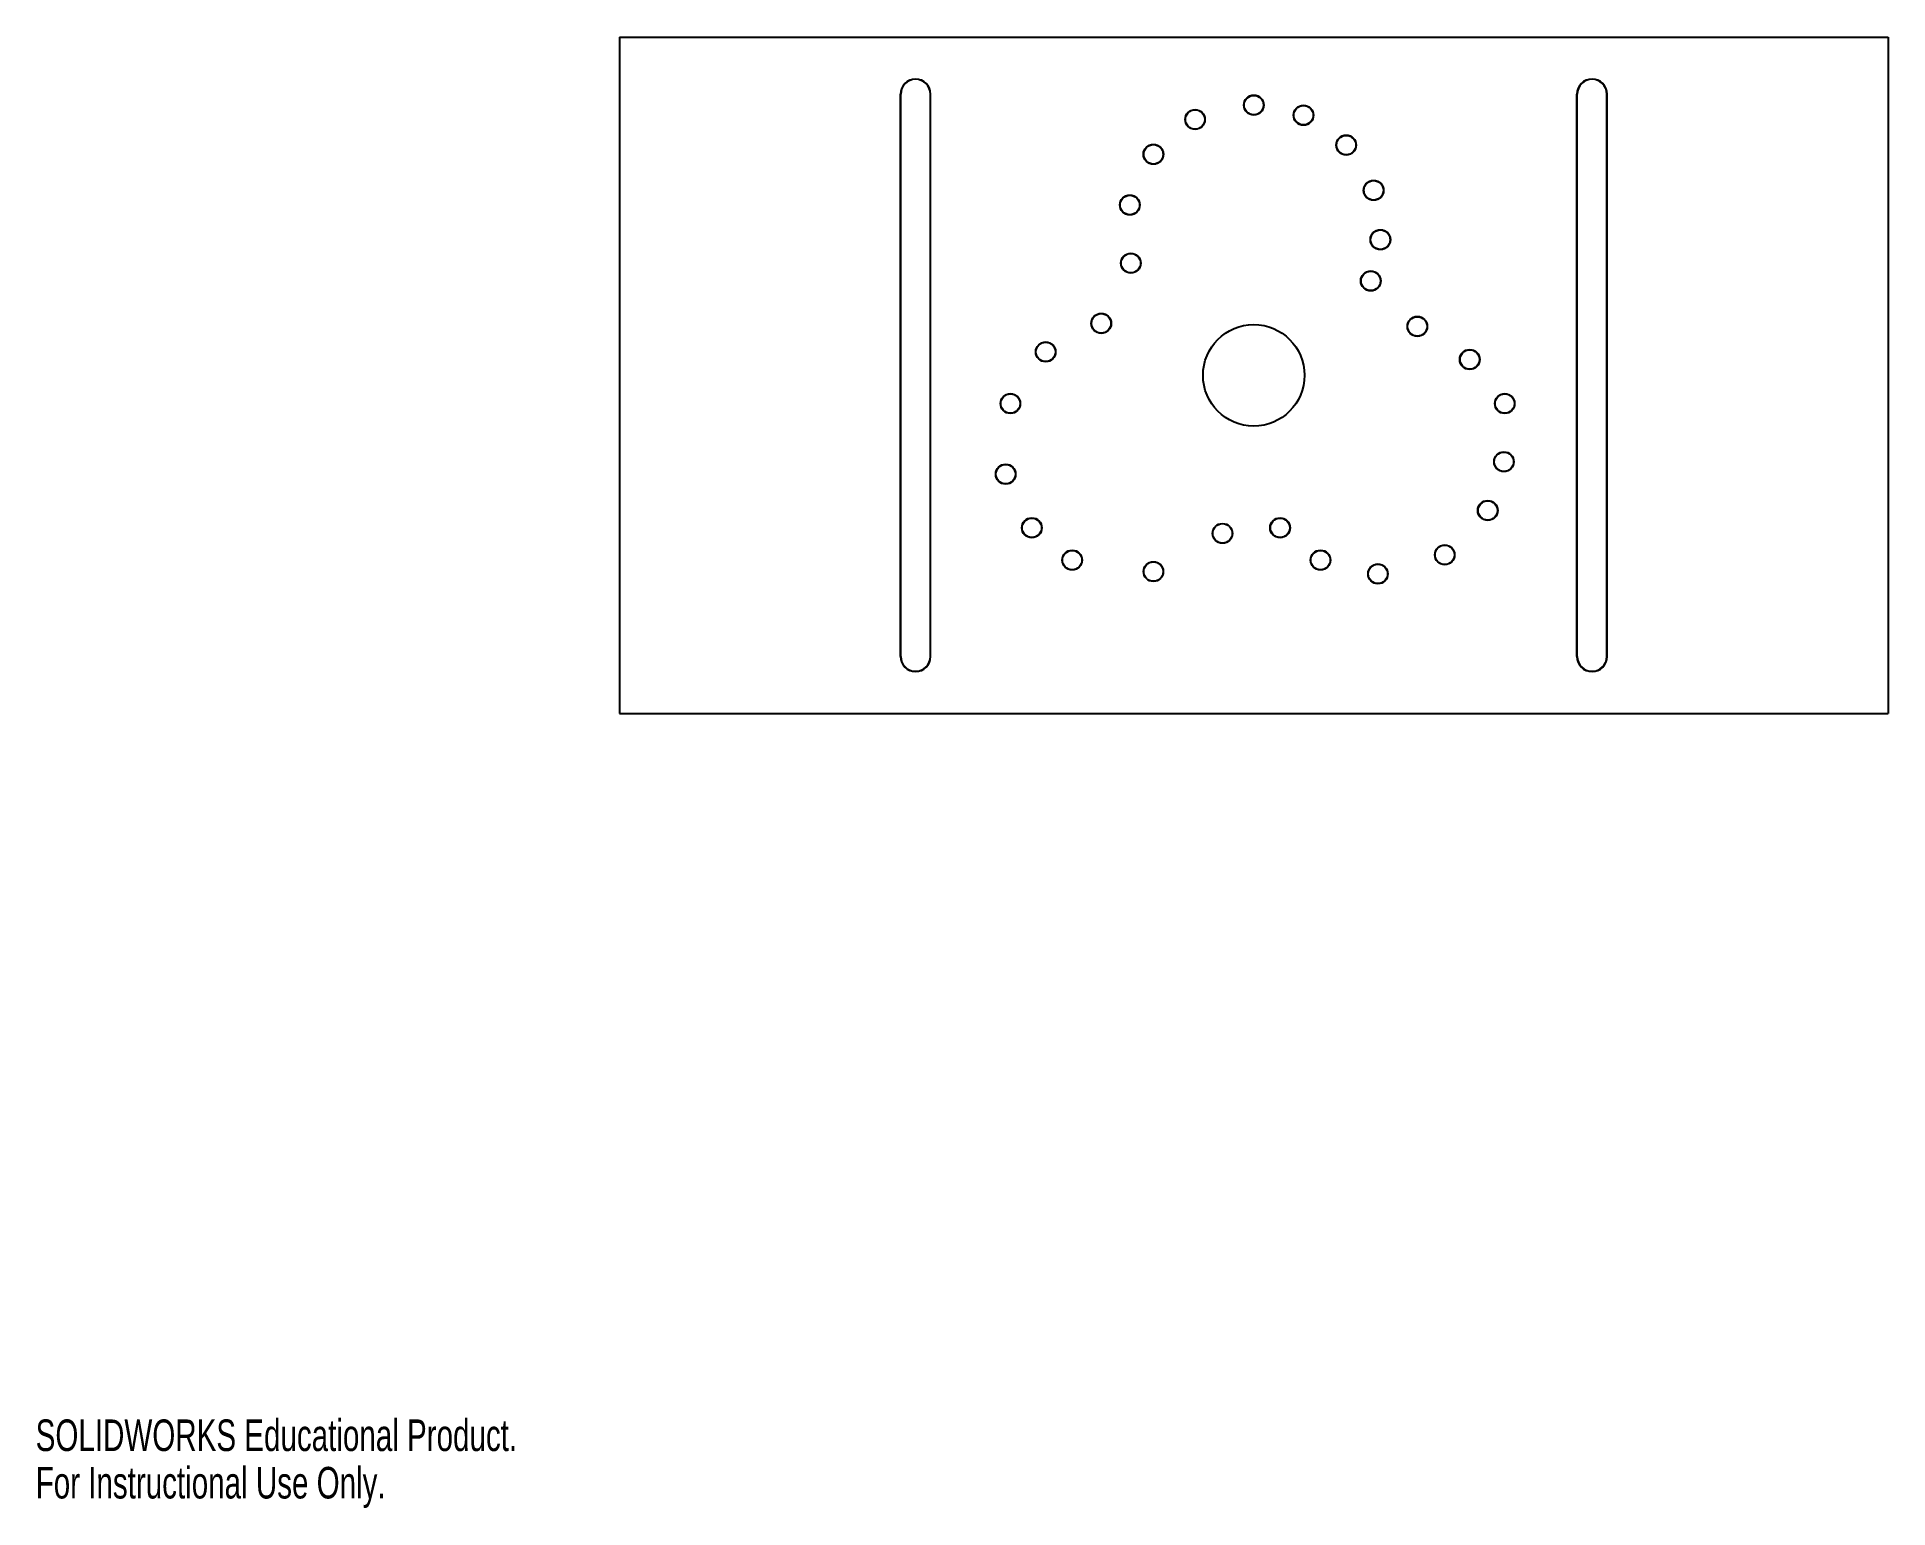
# Model space of a CAD drawing. Header units: millimetres. Extents: x 0 to 219, y 0 to 174.
import ezdxf

# ---------------------------------------------------------------- set-up
doc = ezdxf.new("R2010")
doc.units = ezdxf.units.MM
doc.styles.add('SLDTEXTSTYLE0', font='TXT', dxfattribs={"width": 0.7})

msp = doc.modelspace()

# ---------------------------------------------------------------- linework, layer by layer
at = {"color": 7, "linetype": 'Continuous', "lineweight": 25}
for p, q in [((69.05, 173.88), (69.05, 93.88)), ((69.05, 173.88), (219.05, 173.88)), ((219.05, 173.88), (219.05, 93.88)), ((102.27, 100.63), (102.27, 167.13)), ((102.3, 167.13), (102.27, 167.13)), ((102.3, 100.63), (102.3, 167.13)), ((105.82, 167.13), (105.8, 167.13)), ((105.8, 100.63), (105.8, 167.13)), ((105.82, 100.63), (105.82, 167.13)), ((182.27, 100.63), (182.27, 167.13)), ((182.3, 167.13), (182.27, 167.13)), ((182.3, 100.63), (182.3, 167.13)), ((185.8, 100.63), (185.8, 167.13)), ((185.82, 167.13), (185.8, 167.13)), ((185.82, 100.63), (185.82, 167.13)), ((102.27, 100.63), (102.3, 100.63)), ((105.82, 100.63), (105.8, 100.63)), ((182.27, 100.63), (182.3, 100.63)), ((185.82, 100.63), (185.8, 100.63)), ((69.05, 93.88), (219.05, 93.88))]:
    msp.add_line(p, q, dxfattribs=at)
for centre, radius in [((144.05, 165.83), 1.18), ((144.05, 165.83), 1.15), ((137.11, 164.13), 1.17), ((137.11, 164.13), 1.15), ((149.93, 164.63), 1.18), ((149.93, 164.63), 1.15), ((154.98, 161.1), 1.18), ((154.98, 161.1), 1.15), ((132.18, 160.01), 1.18), ((132.18, 160.01), 1.15), ((158.22, 155.75), 1.18), ((158.22, 155.75), 1.15), ((129.39, 154.02), 1.18), ((129.39, 154.02), 1.15), ((159.02, 149.92), 1.18), ((159.02, 149.92), 1.15), ((129.51, 147.14), 1.17), ((129.51, 147.14), 1.15), ((157.88, 145.04), 1.18), ((157.88, 145.04), 1.15), ((126.01, 140.02), 1.18), ((126.01, 140.02), 1.15), ((163.39, 139.66), 1.18), ((163.39, 139.66), 1.15), ((144.05, 133.88), 6), ((119.44, 136.65), 1.17), ((119.44, 136.65), 1.15), ((169.59, 135.75), 1.18), ((169.59, 135.75), 1.15), ((115.27, 130.54), 1.17), ((115.27, 130.54), 1.15), ((173.73, 130.54), 1.17), ((173.73, 130.54), 1.15), ((173.63, 123.66), 1.17), ((173.63, 123.66), 1.15), ((114.71, 122.19), 1.18), ((114.71, 122.19), 1.15), ((171.72, 117.9), 1.18), ((171.72, 117.9), 1.15), ((117.8, 115.85), 1.18), ((117.8, 115.85), 1.15), ((140.35, 115.19), 1.17), ((140.35, 115.19), 1.15), ((147.16, 115.85), 1.18), ((147.16, 115.85), 1.15), ((166.63, 112.65), 1.17), ((122.57, 112.03), 1.17), ((122.57, 112.03), 1.15), ((132.18, 110.67), 1.17), ((132.18, 110.67), 1.15), ((151.94, 112.03), 1.17), ((151.94, 112.03), 1.15), ((166.63, 112.65), 1.15), ((158.73, 110.4), 1.17), ((158.73, 110.4), 1.15)]:
    msp.add_circle(centre, radius, dxfattribs=at)
for centre, radius, start, end in [((104.05, 167.13), 1.78, 0, 180), ((104.05, 167.13), 1.75, 0, 180), ((184.05, 167.13), 1.78, 0, 180), ((184.05, 167.13), 1.75, 0, 180), ((104.05, 100.63), 1.78, 180, 0), ((104.05, 100.63), 1.75, 180, 0), ((184.05, 100.63), 1.78, 180, 0), ((184.05, 100.63), 1.75, 180, 0)]:
    msp.add_arc(centre, radius, start, end, dxfattribs=at)

# ---------------------------------------------------------------- texts
at = {"color": 7, "linetype": 'Continuous', "char_height": 3.7351, "attachment_point": 1, "style": 'SLDTEXTSTYLE0'}
for s, insert in [('SOLIDWORKS Educational Product.', (0, 10.42)), ('For Instructional Use Only.', (0, 4.81))]:
    msp.add_mtext(s, dxfattribs=dict(at, insert=insert))

doc.saveas('drawing.dxf')
